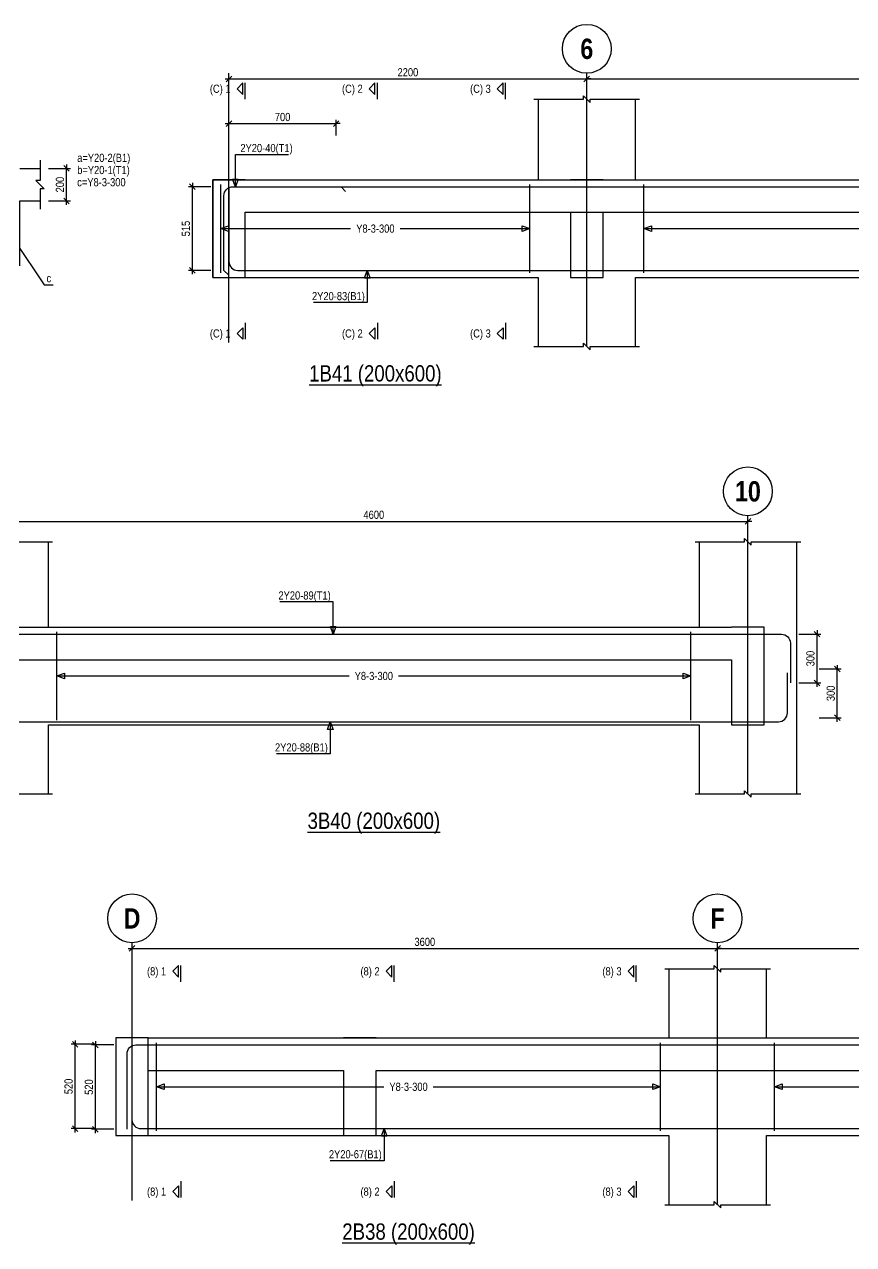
# Model space of a CAD drawing. Extents: x 0 to 206258, y -403073 to 0.
# Drawn here: x 32443 to 42640, y -348764 to -333764 of the extents above; entities that cross this region are included whole.
import ezdxf
from ezdxf.enums import TextEntityAlignment as Align
from ezdxf.lldxf.tags import DXFTag

# ---------------------------------------------------------------- set-up
doc = ezdxf.new("R2010")
doc.units = 0
doc.header["$LTSCALE"] = 1000
for name, color, linetype in [('Axis Circle(Dir 2)', 150, 'Continuous'), ('Axis Label(Dir 1)', 7, 'Continuous'), ('Axis Line(Dir 2)', 150, 'CENTER2'), ('Break Line', 5, 'Continuous'), ('Dimension Line', 5, 'Continuous'), ('Front Elevation Line', 40, 'Continuous'), ('Leader Line', 5, 'Continuous'), ('Link Line', 3, 'Continuous'), ('Rebar Kink', 4, 'Continuous'), ('Rebar Label', 6, 'Continuous'), ('Rebar Line', 7, 'Continuous'), ('Section Label', 1, 'Continuous'), ('Section Line', 1, 'Continuous'), ('Top Rebar Label', 6, 'Continuous'), ('Top Rebar Line', 7, 'Continuous')]:
    doc.layers.add(name, color=color, linetype=linetype)
for name, color, linetype, true_color in [('Back Elevation Line', 191, 'HIDDEN2', 0xd4aaff), ('Beam Label(D)', 94, 'Continuous', 0x008100), ('Beam Line(D)', 112, 'Continuous', 0x00bd5e), ('Link Label', 94, 'Continuous', 0x008100)]:
    doc.layers.add(name, color=color, linetype=linetype, true_color=true_color)
doc.styles.add('Axis Label(Dir 1)', font='ARIALNB.TTF', dxfattribs={"height": 250})
doc.styles.add('Beam Label(D)', font='ARIALN.TTF', dxfattribs={"height": 200})
doc.styles.add('Dimension Text', font='ARIALN.TTF', dxfattribs={"height": 100})
doc.styles.add('Link Label', font='ARIALN.TTF', dxfattribs={"height": 100})
doc.styles.add('Rebar Label', font='ARIALN.TTF', dxfattribs={"height": 100})
doc.styles.add('Section Label', font='ARIALN.TTF', dxfattribs={"height": 100})
doc.styles.add('Top Rebar Label', font='ARIALN.TTF', dxfattribs={"height": 100})
tags = doc.linetypes.add('CENTER2', pattern=[1.125, 0.75, -0.125, 0.125, -0.125]).pattern_tags.tags
tags[10:11] = [DXFTag(74, 4), DXFTag(75, 0), DXFTag(340, '0'), DXFTag(46, 0.0), DXFTag(50, 0.0), DXFTag(44, 0.0), DXFTag(45, 0.0)]
tags[8:9] = [DXFTag(74, 4), DXFTag(75, 0), DXFTag(340, '0'), DXFTag(46, 0.0), DXFTag(50, 0.0), DXFTag(44, 0.0), DXFTag(45, 0.0)]
tags[6:7] = [DXFTag(74, 4), DXFTag(75, 0), DXFTag(340, '0'), DXFTag(46, 0.0), DXFTag(50, 0.0), DXFTag(44, 0.0), DXFTag(45, 0.0)]
tags[4:5] = [DXFTag(74, 4), DXFTag(75, 0), DXFTag(340, '0'), DXFTag(46, 0.0), DXFTag(50, 0.0), DXFTag(44, 0.0), DXFTag(45, 0.0)]
tags = doc.linetypes.add('HIDDEN2', pattern=[0.1875, 0.125, -0.0625]).pattern_tags.tags
tags[6:7] = [DXFTag(74, 4), DXFTag(75, 0), DXFTag(340, '0'), DXFTag(46, 0.0), DXFTag(50, 0.0), DXFTag(44, 0.0), DXFTag(45, 0.0)]
tags[4:5] = [DXFTag(74, 4), DXFTag(75, 0), DXFTag(340, '0'), DXFTag(46, 0.0), DXFTag(50, 0.0), DXFTag(44, 0.0), DXFTag(45, 0.0)]
doc.dimstyles.new('BEAM', dxfattribs={"dimtxt": 100, "dimasz": 30, "dimexe": 48.3, "dimexo": 103.5, "dimgap": 30, "dimtad": 1, "dimtoh": 1, "dimdec": 1, "dimlfac": 0.5, "dimdsep": 46, "dimtxsty": 'Dimension Text', "dimblk": 'PCDIM_TICK', "dimcen": 0.09, "dimclrd": 5, "dimclre": 5, "dimclrt": 5, "dimadec": 1, "dimazin": 0, "dimtp": 1, "dimtm": 1, "dimtfac": 1, "dimtdec": 4, "dimtofl": 0, "dimtmove": 0, "dimatfit": 3, "dimfxl": 1, "dimtolj": 1, "dimtzin": 0, "dimarcsym": 0})

# ---------------------------------------------------------------- blocks, each defined once
blk = doc.blocks.new('PCDIM_TICK')
at = {"layer": 'Dimension Line', "color": 0, "transparency": 33554687}
for p, q in [((1.15, 1.15), (-1.15, -1.15)), ((1.61, 0), (0, 0))]:
    blk.add_line(p, q, dxfattribs=at)
blk = doc.blocks.new('*U4035')
at = {"layer": 'Dimension Line', "color": 5, "true_color": 0x0000ff, "transparency": 16777216}
for p, q in [((32739, -335534), (33009, -335534)), ((32961, -335934), (32961, -335534)), ((32739, -335934), (33009, -335934))]:
    blk.add_line(p, q, dxfattribs=at)
at = {"layer": 'Dimension Line', "color": 5, "true_color": 0x0000ff, "transparency": 16777216, "xscale": 30, "yscale": 30}
for p, rotation in [((32961, -335534), 89.99999999999447), ((32961, -335934), 269.9999999999834)]:
    blk.add_blockref('PCDIM_TICK', p, dxfattribs=dict(at, rotation=rotation))
at = {"layer": 'Dimension Line', "color": 5, "true_color": 0x0000ff, "transparency": 16777216, "insert": (32931, -335734), "char_height": 100, "width": 182.77, "attachment_point": 8, "rotation": 90, "style": 'Dimension Text'}
blk.add_mtext('200', dxfattribs=at)
blk = doc.blocks.new('*U4039')
at = {"layer": 'Dimension Line', "color": 5, "true_color": 0x0000ff, "transparency": 16777216}
for p, q in [((34959, -335131), (34959, -334936)), ((36277, -335131), (36277, -334936)), ((34959, -334984), (36277, -334984))]:
    blk.add_line(p, q, dxfattribs=at)
at = {"layer": 'Dimension Line', "color": 5, "true_color": 0x0000ff, "transparency": 16777216, "xscale": 30, "yscale": 30, "rotation": 180.0000000000004}
blk.add_blockref('PCDIM_TICK', (34959, -334984), dxfattribs=at)
at = {"layer": 'Dimension Line', "color": 5, "true_color": 0x0000ff, "transparency": 16777216, "xscale": 30, "yscale": 30}
blk.add_blockref('PCDIM_TICK', (36277, -334984), dxfattribs=at)
at = {"layer": 'Dimension Line', "color": 5, "true_color": 0x0000ff, "transparency": 16777216, "insert": (35618, -334954), "char_height": 100, "width": 180.83, "attachment_point": 8, "style": 'Dimension Text'}
blk.add_mtext('700', dxfattribs=at)
blk = doc.blocks.new('*U4040')
at = {"layer": 'Dimension Line', "color": 5, "true_color": 0x0000ff, "transparency": 16777216}
for p, q in [((34734, -335760), (34461, -335760)), ((34509, -336788), (34509, -335760)), ((34734, -336788), (34461, -336788))]:
    blk.add_line(p, q, dxfattribs=at)
at = {"layer": 'Dimension Line', "color": 5, "true_color": 0x0000ff, "transparency": 16777216, "xscale": 30, "yscale": 30}
for p, rotation in [((34509, -335760), 89.99999999999447), ((34509, -336788), 269.9999999999834)]:
    blk.add_blockref('PCDIM_TICK', p, dxfattribs=dict(at, rotation=rotation))
at = {"layer": 'Dimension Line', "color": 5, "true_color": 0x0000ff, "transparency": 16777216, "insert": (34479, -336274), "char_height": 100, "width": 182.37, "attachment_point": 8, "rotation": 90, "style": 'Dimension Text'}
blk.add_mtext('515', dxfattribs=at)
blk = doc.blocks.new('*U4041')
at = {"layer": 'Dimension Line', "color": 5, "true_color": 0x0000ff, "transparency": 16777216}
for p, q in [((34959, -334581), (34959, -334386)), ((34959, -334434), (39359, -334434)), ((39359, -334581), (39359, -334386))]:
    blk.add_line(p, q, dxfattribs=at)
at = {"layer": 'Dimension Line', "color": 5, "true_color": 0x0000ff, "transparency": 16777216, "xscale": 30, "yscale": 30, "rotation": 180.0000000000004}
blk.add_blockref('PCDIM_TICK', (34959, -334434), dxfattribs=at)
at = {"layer": 'Dimension Line', "color": 5, "true_color": 0x0000ff, "transparency": 16777216, "xscale": 30, "yscale": 30}
blk.add_blockref('PCDIM_TICK', (39359, -334434), dxfattribs=at)
at = {"layer": 'Dimension Line', "color": 5, "true_color": 0x0000ff, "transparency": 16777216, "insert": (37159, -334404), "char_height": 100, "width": 247.25, "attachment_point": 8, "style": 'Dimension Text'}
blk.add_mtext('2200', dxfattribs=at)
blk = doc.blocks.new('*U4055')
at = {"layer": 'Dimension Line', "color": 5, "true_color": 0x0000ff, "transparency": 16777216}
for p, q in [((39359, -334581), (39359, -334386)), ((39359, -334434), (48559, -334434)), ((48559, -334581), (48559, -334386))]:
    blk.add_line(p, q, dxfattribs=at)
at = {"layer": 'Dimension Line', "color": 5, "true_color": 0x0000ff, "transparency": 16777216, "xscale": 30, "yscale": 30, "rotation": 180.0000000000004}
blk.add_blockref('PCDIM_TICK', (39359, -334434), dxfattribs=at)
at = {"layer": 'Dimension Line', "color": 5, "true_color": 0x0000ff, "transparency": 16777216, "xscale": 30, "yscale": 30}
blk.add_blockref('PCDIM_TICK', (48559, -334434), dxfattribs=at)
at = {"layer": 'Dimension Line', "color": 5, "true_color": 0x0000ff, "transparency": 16777216, "insert": (43959, -334404), "char_height": 100, "width": 249.2, "attachment_point": 8, "style": 'Dimension Text'}
blk.add_mtext('4600', dxfattribs=at)
blk = doc.blocks.new('*U4103')
at = {"layer": 'Dimension Line', "color": 5, "true_color": 0x0000ff, "transparency": 16777216}
for p, q in [((41966, -341260), (42238, -341260)), ((42190, -341860), (42190, -341260)), ((41966, -341860), (42238, -341860))]:
    blk.add_line(p, q, dxfattribs=at)
at = {"layer": 'Dimension Line', "color": 5, "true_color": 0x0000ff, "transparency": 16777216, "xscale": 30, "yscale": 30}
for p, rotation in [((42190, -341260), 89.99999999999447), ((42190, -341860), 269.9999999999834)]:
    blk.add_blockref('PCDIM_TICK', p, dxfattribs=dict(at, rotation=rotation))
at = {"layer": 'Dimension Line', "color": 5, "true_color": 0x0000ff, "transparency": 16777216, "insert": (42160, -341560), "char_height": 100, "width": 181.5, "attachment_point": 8, "rotation": 90, "style": 'Dimension Text'}
blk.add_mtext('300', dxfattribs=at)
blk = doc.blocks.new('*U4104')
at = {"layer": 'Dimension Line', "color": 5, "true_color": 0x0000ff, "transparency": 16777216}
for p, q in [((42216, -341688), (42488, -341688)), ((42440, -342288), (42440, -341688)), ((42216, -342288), (42488, -342288))]:
    blk.add_line(p, q, dxfattribs=at)
at = {"layer": 'Dimension Line', "color": 5, "true_color": 0x0000ff, "transparency": 16777216, "xscale": 30, "yscale": 30}
for p, rotation in [((42440, -341688), 89.99999999999447), ((42440, -342288), 269.9999999999834)]:
    blk.add_blockref('PCDIM_TICK', p, dxfattribs=dict(at, rotation=rotation))
at = {"layer": 'Dimension Line', "color": 5, "true_color": 0x0000ff, "transparency": 16777216, "insert": (42410, -341988), "char_height": 100, "width": 181.5, "attachment_point": 8, "rotation": 90, "style": 'Dimension Text'}
blk.add_mtext('300', dxfattribs=at)
blk = doc.blocks.new('*U4105')
at = {"layer": 'Dimension Line', "color": 5, "true_color": 0x0000ff, "transparency": 16777216}
for p, q in [((32140, -340021), (32140, -339826)), ((32140, -339874), (41340, -339874)), ((41340, -340021), (41340, -339826))]:
    blk.add_line(p, q, dxfattribs=at)
at = {"layer": 'Dimension Line', "color": 5, "true_color": 0x0000ff, "transparency": 16777216, "xscale": 30, "yscale": 30, "rotation": 180.0000000000004}
blk.add_blockref('PCDIM_TICK', (32140, -339874), dxfattribs=at)
at = {"layer": 'Dimension Line', "color": 5, "true_color": 0x0000ff, "transparency": 16777216, "xscale": 30, "yscale": 30}
blk.add_blockref('PCDIM_TICK', (41340, -339874), dxfattribs=at)
at = {"layer": 'Dimension Line', "color": 5, "true_color": 0x0000ff, "transparency": 16777216, "insert": (36740, -339844), "char_height": 100, "width": 249.2, "attachment_point": 8, "style": 'Dimension Text'}
blk.add_mtext('4600', dxfattribs=at)
blk = doc.blocks.new('*U4158')
at = {"layer": 'Dimension Line', "color": 5, "true_color": 0x0000ff, "transparency": 16777216}
for p, q in [((33542, -346310), (33269, -346310)), ((33317, -347346), (33317, -346310)), ((33542, -347346), (33269, -347346))]:
    blk.add_line(p, q, dxfattribs=at)
at = {"layer": 'Dimension Line', "color": 5, "true_color": 0x0000ff, "transparency": 16777216, "xscale": 30, "yscale": 30}
for p, rotation in [((33317, -346310), 89.99999999999447), ((33317, -347346), 269.9999999999834)]:
    blk.add_blockref('PCDIM_TICK', p, dxfattribs=dict(at, rotation=rotation))
at = {"layer": 'Dimension Line', "color": 5, "true_color": 0x0000ff, "transparency": 16777216, "insert": (33287, -346828), "char_height": 100, "width": 181.5, "attachment_point": 8, "rotation": 90, "style": 'Dimension Text'}
blk.add_mtext('520', dxfattribs=at)
blk = doc.blocks.new('*U4159')
at = {"layer": 'Dimension Line', "color": 5, "true_color": 0x0000ff, "transparency": 16777216}
for p, q in [((33292, -346302), (33019, -346302)), ((33067, -347338), (33067, -346302)), ((33292, -347338), (33019, -347338))]:
    blk.add_line(p, q, dxfattribs=at)
at = {"layer": 'Dimension Line', "color": 5, "true_color": 0x0000ff, "transparency": 16777216, "xscale": 30, "yscale": 30}
for p, rotation in [((33067, -346302), 89.99999999999447), ((33067, -347338), 269.9999999999834)]:
    blk.add_blockref('PCDIM_TICK', p, dxfattribs=dict(at, rotation=rotation))
at = {"layer": 'Dimension Line', "color": 5, "true_color": 0x0000ff, "transparency": 16777216, "insert": (33037, -346820), "char_height": 100, "width": 181.5, "attachment_point": 8, "rotation": 90, "style": 'Dimension Text'}
blk.add_mtext('520', dxfattribs=at)
blk = doc.blocks.new('*U4160')
at = {"layer": 'Dimension Line', "color": 5, "true_color": 0x0000ff, "transparency": 16777216}
for p, q in [((33767, -345271), (33767, -345076)), ((33767, -345124), (40967, -345124)), ((40967, -345271), (40967, -345076))]:
    blk.add_line(p, q, dxfattribs=at)
at = {"layer": 'Dimension Line', "color": 5, "true_color": 0x0000ff, "transparency": 16777216, "xscale": 30, "yscale": 30, "rotation": 180.0000000000004}
blk.add_blockref('PCDIM_TICK', (33767, -345124), dxfattribs=at)
at = {"layer": 'Dimension Line', "color": 5, "true_color": 0x0000ff, "transparency": 16777216, "xscale": 30, "yscale": 30}
blk.add_blockref('PCDIM_TICK', (40967, -345124), dxfattribs=at)
at = {"layer": 'Dimension Line', "color": 5, "true_color": 0x0000ff, "transparency": 16777216, "insert": (37367, -345094), "char_height": 100, "width": 245.98, "attachment_point": 8, "style": 'Dimension Text'}
blk.add_mtext('3600', dxfattribs=at)
blk = doc.blocks.new('*U4171')
at = {"layer": 'Dimension Line', "color": 5, "true_color": 0x0000ff, "transparency": 16777216}
for p, q in [((40967, -345271), (40967, -345076)), ((40967, -345124), (47367, -345124)), ((47367, -345271), (47367, -345076))]:
    blk.add_line(p, q, dxfattribs=at)
at = {"layer": 'Dimension Line', "color": 5, "true_color": 0x0000ff, "transparency": 16777216, "xscale": 30, "yscale": 30, "rotation": 180.0000000000004}
blk.add_blockref('PCDIM_TICK', (40967, -345124), dxfattribs=at)
at = {"layer": 'Dimension Line', "color": 5, "true_color": 0x0000ff, "transparency": 16777216, "xscale": 30, "yscale": 30}
blk.add_blockref('PCDIM_TICK', (47367, -345124), dxfattribs=at)
at = {"layer": 'Dimension Line', "color": 5, "true_color": 0x0000ff, "transparency": 16777216, "insert": (44167, -345094), "char_height": 100, "width": 245.98, "attachment_point": 8, "style": 'Dimension Text'}
blk.add_mtext('3200', dxfattribs=at)

msp = doc.modelspace()

# ---------------------------------------------------------------- linework, layer by layer
at = {"layer": 'Axis Circle(Dir 2)', "transparency": 33554687}
for centre in [(39359.055, -334064.284), (41340.146, -339504.284), (33767.055, -344754.284), (40967.055, -344754.284)]:
    msp.add_circle(centre, 300, dxfattribs=at)
at = {"layer": 'Axis Line(Dir 2)', "transparency": 33554687}
for points in [[(34959.055, -337674.284), (34959.055, -334364.284)], [(39359.055, -337724.284), (39359.055, -334364.284)], [(41340.146, -343224.284), (41340.146, -339804.284)], [(33767.055, -348224.284), (33767.055, -345054.284)], [(40967.055, -348274.284), (40967.055, -345054.284)]]:
    msp.add_lwpolyline(points, dxfattribs=at)
at = {"layer": 'Back Elevation Line', "transparency": 33554687}
for points in [[(35159.055, -335674.284), (34759.055, -335674.284)], [(34759.055, -335674.284), (34759.055, -336874.284)], [(35159.055, -335674.284), (39159.055, -335674.284)], [(39559.055, -335674.284), (39159.055, -335674.284)], [(39559.055, -335674.284), (48359.055, -335674.284)], [(35159.055, -336874.284), (35159.055, -336074.284)], [(35159.055, -336074.284), (39159.055, -336074.284)], [(39159.055, -336074.284), (39159.055, -336874.284)], [(39559.055, -336874.284), (39559.055, -336074.284)], [(39559.055, -336074.284), (48359.055, -336074.284)], [(34759.055, -336874.284), (35159.055, -336874.284)], [(39159.055, -336874.284), (39559.055, -336874.284)], [(32340.146, -341174.284), (41140.146, -341174.284)], [(41540.146, -341174.284), (41140.146, -341174.284)], [(41540.146, -342374.284), (41540.146, -341174.284)], [(32340.146, -341574.284), (41140.146, -341574.284)], [(41140.145, -341574.284), (41140.146, -342374.284)], [(41140.146, -342374.284), (41540.146, -342374.284)], [(33967.055, -346224.284), (33567.055, -346224.284)], [(33567.055, -346224.284), (33567.055, -347424.284)], [(33967.055, -346224.284), (36367.055, -346224.284)], [(36767.055, -346224.284), (36367.055, -346224.284)], [(36767.055, -346224.284), (47167.055, -346224.284)], [(33967.055, -347424.284), (33967.055, -346624.284)], [(33967.055, -346624.284), (36367.055, -346624.284)], [(36367.055, -346624.284), (36367.055, -347424.284)], [(36767.055, -347424.284), (36767.055, -346624.284)], [(36767.055, -346624.284), (47167.055, -346624.284)], [(33567.055, -347424.284), (33967.055, -347424.284)], [(36367.055, -347424.284), (36767.055, -347424.284)]]:
    msp.add_lwpolyline(points, dxfattribs=at)
at = {"layer": 'Beam Line(D)', "transparency": 33554687}
for points in [[(38759.055, -334684.284), (38759.055, -335674.284)], [(39959.055, -335674.284), (39959.055, -334684.284)], [(32385.623, -335534.284), (32635.623, -335534.284)], [(34759.055, -335674.284), (38759.055, -335674.284)], [(34759.055, -336874.284), (34759.055, -335674.284)], [(39959.055, -335674.284), (47959.055, -335674.284)], [(32385.623, -336734.284), (32385.623, -335934.284), (32635.623, -335934.284)], [(34759.055, -336874.284), (38759.055, -336874.284)], [(38759.055, -336874.284), (38759.055, -337724.284)], [(39959.055, -337724.284), (39959.055, -336874.284)], [(39959.055, -336874.284), (47959.055, -336874.284)], [(32740.146, -341174.284), (32740.146, -340124.284)], [(40740.146, -340124.284), (40740.146, -341174.284)], [(41940.146, -341174.284), (41940.147, -340124.284)], [(32740.146, -341174.284), (40740.146, -341174.284)], [(41940.147, -343224.284), (41940.146, -341174.284)], [(32740.146, -343224.284), (32740.146, -342374.284)], [(32740.146, -342374.284), (40740.146, -342374.284)], [(40740.146, -342374.284), (40740.146, -343224.284)], [(40367.055, -345374.284), (40367.055, -346224.284)], [(41567.055, -346224.284), (41567.055, -345374.284)], [(33567.055, -346224.284), (33567.055, -347424.284)], [(33967.055, -346224.284), (33567.055, -346224.284)], [(33967.055, -346224.284), (40367.055, -346224.284)], [(41567.055, -346224.284), (47167.055, -346224.284)], [(33567.055, -347424.284), (33967.055, -347424.284)], [(33967.055, -347424.284), (40367.055, -347424.284)], [(40367.055, -347424.284), (40367.055, -348274.284)], [(41567.055, -348274.284), (41567.055, -347424.284)], [(41567.055, -347424.284), (47167.055, -347424.284)]]:
    msp.add_lwpolyline(points, dxfattribs=at)
at = {"layer": 'Break Line', "transparency": 33554687}
for points in [[(38709.055, -334684.284), (39319.055, -334684.284), (39319.055, -334644.284), (39399.055, -334724.284), (39399.055, -334684.284), (40009.055, -334684.284)], [(32635.623, -335434.284), (32635.623, -335684.284), (32585.623, -335684.284), (32685.623, -335784.284), (32635.623, -335784.284), (32635.623, -336034.284)], [(38709.055, -337724.284), (39319.055, -337724.284), (39319.055, -337684.284), (39399.055, -337764.284), (39399.055, -337724.284), (40009.055, -337724.284)], [(31490.145, -340124.284), (32100.145, -340124.284), (32100.145, -340084.284), (32180.145, -340164.284), (32180.145, -340124.284), (32790.146, -340124.284)], [(40690.146, -340124.284), (41300.146, -340124.284), (41300.146, -340084.284), (41380.146, -340164.284), (41380.146, -340124.284), (41990.147, -340124.284)], [(31490.145, -343224.284), (32100.145, -343224.284), (32100.145, -343184.284), (32180.145, -343264.284), (32180.145, -343224.284), (32790.146, -343224.284)], [(40690.146, -343224.284), (41300.146, -343224.284), (41300.146, -343184.284), (41380.146, -343264.284), (41380.146, -343224.284), (41990.147, -343224.284)], [(40317.055, -345374.284), (40927.055, -345374.284), (40927.055, -345334.284), (41007.055, -345414.284), (41007.055, -345374.284), (41617.055, -345374.284)], [(40317.055, -348274.284), (40927.055, -348274.284), (40927.055, -348234.284), (41007.055, -348314.284), (41007.055, -348274.284), (41617.055, -348274.284)]]:
    msp.add_lwpolyline(points, dxfattribs=at)
at = {"layer": 'Front Elevation Line', "transparency": 33554687}
for points in [[(35159.055, -335674.284), (34759.055, -335674.284)], [(34759.055, -335674.284), (34759.055, -336874.284)], [(35159.055, -335674.284), (47159.055, -335674.284)], [(35159.055, -336874.284), (35159.055, -336074.284)], [(35159.055, -336074.284), (47159.055, -336074.284)], [(34759.055, -336874.284), (35159.055, -336874.284)], [(27940.146, -341174.284), (41140.146, -341174.284)], [(41540.146, -341174.284), (41140.146, -341174.284)], [(41540.146, -342374.284), (41540.146, -341174.284)], [(27940.146, -341574.284), (41140.146, -341574.284)], [(41140.145, -341574.284), (41140.146, -342374.284)], [(41140.146, -342374.284), (41540.146, -342374.284)], [(33967.055, -346224.284), (33567.055, -346224.284)], [(33567.055, -346224.284), (33567.055, -347424.284)], [(33967.055, -347424.284), (33967.055, -346224.284)], [(33567.055, -347424.284), (33967.055, -347424.284)]]:
    msp.add_lwpolyline(points, dxfattribs=at)
at = {"layer": 'Leader Line', "transparency": 33554687}
for points in [[(35037.055, -335760.284), (35037.055, -335364.284), (35692.046, -335364.284)], [(35002.853, -335666.314), (35071.257, -335666.314), (35037.055, -335760.284), (35002.853, -335666.314)], [(34859.055, -336274.284), (34953.024, -336240.082), (34953.024, -336308.486), (34859.055, -336274.284), (36454.411, -336274.284)], [(37063.699, -336274.284), (38659.055, -336274.284), (38565.086, -336308.486), (38565.086, -336240.082), (38659.055, -336274.284)], [(40059.055, -336274.284), (40153.024, -336240.082), (40153.024, -336308.486), (40059.055, -336274.284), (43791.813, -336274.284)], [(32327.622, -336434.283), (32685.623, -336964.284), (32798.752, -336964.284)], [(36659.055, -336788.284), (36659.055, -337184.284), (35996.381, -337184.284)], [(36693.257, -336882.253), (36624.853, -336882.253), (36659.055, -336788.284), (36693.257, -336882.253)], [(36240.146, -341260.284), (36240.146, -340864.284), (35585.155, -340864.284)], [(36205.944, -341166.314), (36274.348, -341166.314), (36240.146, -341260.284), (36205.944, -341166.314)], [(32840.146, -341774.284), (32934.115, -341740.082), (32934.115, -341808.486), (32840.146, -341774.284), (36435.502, -341774.284)], [(37044.79, -341774.284), (40640.145, -341774.284), (40546.176, -341808.486), (40546.176, -341740.082), (40640.145, -341774.284)], [(36204.238, -342336.353), (36204.238, -342732.353), (35541.565, -342732.353)], [(36238.44, -342430.322), (36170.036, -342430.322), (36204.238, -342336.353), (36238.44, -342430.322)], [(34067.055, -346824.284), (34161.024, -346790.082), (34161.024, -346858.486), (34067.055, -346824.284), (36862.411, -346824.284)], [(37471.699, -346824.284), (40267.055, -346824.284), (40173.086, -346858.486), (40173.086, -346790.082), (40267.055, -346824.284)], [(41667.055, -346824.284), (41761.024, -346790.082), (41761.024, -346858.486), (41667.055, -346824.284), (44062.411, -346824.284)], [(36867.055, -347338.284), (36867.055, -347734.284), (36204.381, -347734.284)], [(36901.257, -347432.253), (36832.853, -347432.253), (36867.055, -347338.284), (36901.257, -347432.253)]]:
    msp.add_lwpolyline(points, dxfattribs=at)
at = {"layer": 'Link Line', "transparency": 33554687}
for p, q in [((34859.055, -336816.284), (34859.055, -335732.284)), ((38659.055, -336816.284), (38659.055, -335732.284)), ((40059.055, -336816.284), (40059.055, -335732.284)), ((32840.146, -342316.284), (32840.146, -341232.284)), ((40640.145, -342316.284), (40640.145, -341232.284)), ((34067.055, -347366.284), (34067.055, -346282.284)), ((40267.055, -347366.284), (40267.055, -346282.284)), ((41667.055, -347366.284), (41667.055, -346282.284))]:
    msp.add_line(p, q, dxfattribs=at)
at = {"layer": 'Rebar Kink', "transparency": 33554687}
for p, q in [((36393.623, -335816.852), (36337.055, -335760.284)), ((34953.623, -336844.852), (34897.055, -336788.284)), ((34953.623, -336844.852), (34897.055, -336788.284))]:
    msp.add_line(p, q, dxfattribs=at)
at = {"layer": 'Rebar Line', "transparency": 33554687}
for points in [[(34957.055, -335760.284), (34957.055, -336678.328, 0.414213562), (35067.011, -336788.284), (48911.099, -336788.284, 0.414213562), (49021.055, -336678.328), (49021.055, -336188.284)], [(29502.238, -342336.353), (41716.284, -342336.353, 0.414213813), (41826.24, -342226.397), (41826.239, -341736.353)], [(33765.055, -346302.284), (33765.055, -347228.328, 0.414213562), (33875.011, -347338.284), (47319.099, -347338.284, 0.414213543), (47429.055, -347228.328), (47429.055, -346302.284)]]:
    msp.add_lwpolyline(points, format="xyb", dxfattribs=at)
at = {"layer": 'Section Line', "transparency": 33554687}
for points in [[(35129.055, -334484.284), (35058.344, -334554.994), (35129.055, -334625.705), (35129.055, -334484.284)], [(35159.055, -334684.284), (35159.055, -334484.284)], [(36754.055, -334484.284), (36683.344, -334554.994), (36754.055, -334625.705), (36754.055, -334484.284)], [(36784.055, -334684.284), (36784.055, -334484.284)], [(38329.055, -334484.284), (38258.344, -334554.994), (38329.055, -334625.705), (38329.055, -334484.284)], [(38359.055, -334684.284), (38359.055, -334484.284)], [(35129.055, -337634.284), (35129.055, -337634.284), (35058.344, -337563.573), (35129.055, -337492.862), (35129.055, -337634.284)], [(35159.055, -337434.284), (35159.055, -337634.284)], [(36754.055, -337634.284), (36754.055, -337634.284), (36683.344, -337563.573), (36754.055, -337492.862), (36754.055, -337634.284)], [(36784.055, -337434.284), (36784.055, -337634.284)], [(38329.055, -337634.284), (38329.055, -337634.284), (38258.344, -337563.573), (38329.055, -337492.862), (38329.055, -337634.284)], [(38359.055, -337434.284), (38359.055, -337634.284)], [(34337.055, -345334.284), (34266.344, -345404.994), (34337.055, -345475.705), (34337.055, -345334.284)], [(34367.055, -345534.284), (34367.055, -345334.284)], [(36962.055, -345334.284), (36891.344, -345404.994), (36962.055, -345475.705), (36962.055, -345334.284)], [(36992.055, -345534.284), (36992.055, -345334.284)], [(39937.055, -345334.284), (39866.344, -345404.994), (39937.055, -345475.705), (39937.055, -345334.284)], [(39967.055, -345534.284), (39967.055, -345334.284)], [(34367.055, -347984.284), (34367.055, -348184.284)], [(36992.055, -347984.284), (36992.055, -348184.284)], [(39967.055, -347984.284), (39967.055, -348184.284)], [(34337.055, -348184.284), (34337.055, -348184.284), (34266.344, -348113.573), (34337.055, -348042.862), (34337.055, -348184.284)], [(36962.055, -348184.284), (36962.055, -348184.284), (36891.344, -348113.573), (36962.055, -348042.862), (36962.055, -348184.284)], [(39937.055, -348184.284), (39937.055, -348184.284), (39866.344, -348113.573), (39937.055, -348042.862), (39937.055, -348184.284)]]:
    msp.add_lwpolyline(points, dxfattribs=at)
at = {"layer": 'Top Rebar Line', "transparency": 33554687}
for points in [[(34897.055, -336788.284), (34897.055, -335870.239, -0.414213562), (35007.011, -335760.284), (36337.055, -335760.284)], [(34897.055, -336788.284), (34897.055, -335870.239, -0.414213562), (35007.011, -335760.284), (48971.099, -335760.284, -0.414213562), (49081.055, -335870.239), (49081.055, -336360.284)], [(20942.147, -341260.284), (41752.192, -341260.284, -0.414213562), (41862.147, -341370.239), (41862.147, -341860.284)], [(33705.055, -347346.284), (33705.055, -346420.239, -0.414213562), (33815.011, -346310.284), (47379.099, -346310.284, -0.414213562), (47489.055, -346420.239), (47489.055, -347346.284)]]:
    msp.add_lwpolyline(points, format="xyb", dxfattribs=at)

# ---------------------------------------------------------------- texts
at = {"layer": 'Axis Label(Dir 1)', "transparency": 33554687, "style": 'Axis Label(Dir 1)'}
for s, p in [('6', (39359.055, -334064.284)), ('10', (41340.146, -339504.284)), ('D', (33767.055, -344754.284)), ('F', (40967.055, -344754.284))]:
    msp.add_text(s, height=250, dxfattribs=at).set_placement(p, align=Align.MIDDLE_CENTER)
at = {"layer": 'Beam Label(D)', "transparency": 33554687, "style": 'Beam Label(D)'}
for s, p in [('%%U1B41 (200x600)', (36759.055, -337954.284)), ('%%U3B40 (200x600)', (36740.146, -343454.284)), ('%%U2B38 (200x600)', (37167.055, -348504.284))]:
    msp.add_text(s, height=200, dxfattribs=at).set_placement(p, align=Align.TOP_CENTER)
at = {"layer": 'Link Label', "transparency": 33554687, "style": 'Link Label'}
for s, p in [(' c=Y8-3-300', (33060.623, -335754.284)), ('c', (32715.623, -336934.284))]:
    msp.add_text(s, height=100, dxfattribs=at).set_placement(p)
for p in [(36759.055, -336274.284), (36740.146, -341774.284), (37167.055, -346824.284)]:
    msp.add_text('Y8-3-300', height=100, dxfattribs=at).set_placement(p, align=Align.MIDDLE_CENTER)
at = {"layer": 'Rebar Label', "transparency": 33554687, "style": 'Rebar Label'}
msp.add_text(' a=Y20-2(B1)', height=100, dxfattribs=at).set_placement((33060.623, -335454.284))
for s, p in [(' 2Y20-83(B1)', (36629.055, -337154.284)), (' 2Y20-88(B1)', (36174.238, -342702.353)), (' 2Y20-67(B1)', (36837.055, -347704.284))]:
    msp.add_text(s, height=100, dxfattribs=at).set_placement(p, align=Align.RIGHT)
at = {"layer": 'Section Label', "transparency": 33554687, "style": 'Section Label'}
for s, p in [('(C) 1', (34978.344, -334554.994)), ('(C) 2', (36603.344, -334554.994)), ('(C) 3', (38178.344, -334554.994)), ('(C) 1', (34978.344, -337563.573)), ('(C) 2', (36603.344, -337563.573)), ('(C) 3', (38178.344, -337563.573)), ('(8) 1', (34186.344, -345404.994)), ('(8) 2', (36811.344, -345404.994)), ('(8) 3', (39786.344, -345404.994)), ('(8) 1', (34186.344, -348113.573)), ('(8) 2', (36811.344, -348113.573)), ('(8) 3', (39786.344, -348113.573))]:
    msp.add_text(s, height=100, dxfattribs=at).set_placement(p, align=Align.MIDDLE_RIGHT)
at = {"layer": 'Top Rebar Label', "transparency": 33554687, "style": 'Top Rebar Label'}
for s, p in [(' 2Y20-40(T1)', (35067.055, -335334.284)), (' b=Y20-1(T1)', (33060.623, -335604.284))]:
    msp.add_text(s, height=100, dxfattribs=at).set_placement(p)
msp.add_text(' 2Y20-89(T1)', height=100, dxfattribs=at).set_placement((36210.146, -340834.284), align=Align.RIGHT)

# ---------------------------------------------------------------- dimensions: what is measured, and where the dimension line sits
at = {"layer": 'Dimension Line', "transparency": 33554687}
for base, p1, p2, text, picture, middle in [((37159.055, -334434.284), (34959.055, -334684.284), (39359.055, -334684.284), '2200', '*U4041', (37159.055, -334434.284)), ((43959.055, -334434.284), (39359.055, -334684.284), (48559.055, -334684.284), '4600', '*U4055', (43959.055, -334434.284)), ((35618.055, -334984.284), (34959.055, -335234.284), (36277.055, -335234.284), '700', '*U4039', (35618.055, -334984.284)), ((36740.146, -339874.284), (32140.146, -340124.284), (41340.146, -340124.284), '4600', '*U4105', (36740.146, -339874.284)), ((37367.055, -345124.284), (33767.055, -345374.284), (40967.055, -345374.284), '3600', '*U4160', (37367.055, -345124.284)), ((44167.055, -345124.284), (40967.055, -345374.284), (47367.055, -345374.284), '3200', '*U4171', (44167.055, -345124.284))]:
    dim = msp.add_linear_dim(base=base, p1=p1, p2=p2, text=text, dimstyle='BEAM', override={"dimscale": 1, "dimtxt": 100, "dimasz": 30, "dimexe": 48.3, "dimexo": 103.5, "dimgap": 30, "dimtad": 1, "dimtih": 0, "dimdec": 1, "dimlfac": 0.5, "dimzin": 8, "dimlunit": 2, "dimpost": '', "dimtxsty": 'Dimension Text', "dimblk": 'PCDIM_TICK', "dimse1": 0, "dimse2": 0, "dimsd2": 0, "dimclrd": 5, "dimclre": 5, "dimclrt": 5, "dimaunit": 0, "dimadec": 1, "dimazin": 0, "dimtol": 0, "dimtp": 1, "dimtm": 1, "dimtmove": 0}, dxfattribs=at)
    dim.commit()
    dim.dimension.update_dxf_attribs({"geometry": picture, "text_midpoint": middle})
for base, p1, p2, angle, text, picture, middle in [((32960.623, -335734.284), (32635.623, -335934.284), (32635.623, -335534.284), 90, '200', '*U4035', (32960.623, -335734.284)), ((34509.055, -336274.284), (34837.055, -336788.284), (34837.055, -335760.284), 90, '515', '*U4040', (34509.055, -336274.284)), ((42190.147, -341560.284), (41862.147, -341860.284), (41862.147, -341260.284), 90, '300', '*U4103', (42190.147, -341560.284)), ((42440.147, -341988.283), (42112.147, -342288.283), (42112.147, -341688.283), 90.0000489, '300', '*U4104', (42440.147, -341988.283)), ((33067.055, -346820.284), (33395.055, -347338.284), (33395.055, -346302.284), 90, '520', '*U4159', (33067.055, -346820.284)), ((33317.055, -346828.284), (33645.055, -347346.284), (33645.055, -346310.284), 90, '520', '*U4158', (33317.055, -346828.284))]:
    dim = msp.add_linear_dim(base=base, p1=p1, p2=p2, angle=angle, text=text, dimstyle='BEAM', override={"dimscale": 1, "dimtxt": 100, "dimasz": 30, "dimexe": 48.3, "dimexo": 103.5, "dimgap": 30, "dimtad": 1, "dimtih": 0, "dimdec": 1, "dimlfac": 0.5, "dimzin": 8, "dimlunit": 2, "dimpost": '', "dimtxsty": 'Dimension Text', "dimblk": 'PCDIM_TICK', "dimse1": 0, "dimse2": 0, "dimsd2": 0, "dimclrd": 5, "dimclre": 5, "dimclrt": 5, "dimaunit": 0, "dimadec": 1, "dimazin": 0, "dimtol": 0, "dimtp": 1, "dimtm": 1, "dimtmove": 0}, dxfattribs=at)
    dim.commit()
    dim.dimension.update_dxf_attribs({"geometry": picture, "text_midpoint": middle})

doc.saveas('drawing.dxf')
